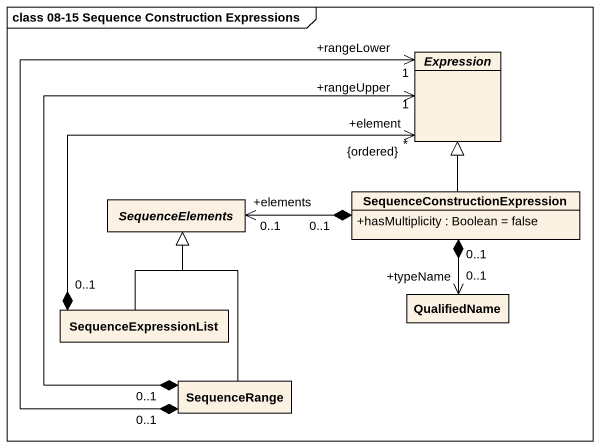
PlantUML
@startuml
mainframe class 08-15 Sequence Construction Expressions
hide circle
hide empty members
skinparam classAttributeIconSize 0
abstract class Expression
class "SequenceConstructionExpression" as SequenceConstructionExpressi {
  +hasMultiplicity : Boolean = false
}
abstract class SequenceElements
class QualifiedName
class SequenceExpressionList
class SequenceRange
SequenceConstructionExpressi -up-|> Expression
SequenceConstructionExpressi "0..1" *-left-> "+elements\n0..1" SequenceElements
SequenceConstructionExpressi "0..1" *--> "+typeName\n0..1" QualifiedName
SequenceExpressionList "0..1" *-up-> "+element\n*\n{ordered}" Expression
SequenceExpressionList -up-|> SequenceElements
SequenceRange "0..1" *-up-> "+rangeLower\n1" Expression
SequenceRange "0..1" *-up-> "+rangeUpper\n1" Expression
SequenceRange -up-|> SequenceElements
@enduml
